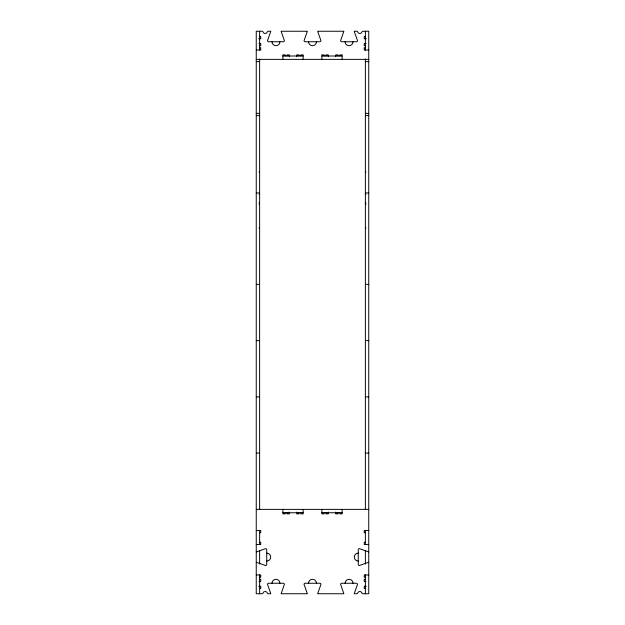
<?xml version="1.0" encoding="UTF-8"?>
<svg xmlns="http://www.w3.org/2000/svg" width="625" height="625" viewBox="0 0 625 625"><rect width="100%" height="100%" fill="white"/><g stroke="black" fill="none" stroke-linecap="round" stroke-linejoin="round"><path stroke-width="0.94" d="M259.625 36.5L260.75 36.5L260.75 38.75L258.953 38.75M365.375 36.5L364.25 36.5L364.25 38.75L366.047 38.75M258.992 38.609L259.625 38.609M365.375 38.609L366.008 38.609M258.953 43.438L260.75 43.438L260.75 45.688L259.625 45.688M366.047 43.438L364.25 43.438L364.25 45.688L365.375 45.688M259.625 47.75L260.75 47.75L260.75 50L256.25 50M365.375 47.75L364.25 47.75L364.25 50L368.75 50M282.875 56L303.125 56M321.875 56L342.125 56M256.25 59.375L368.75 59.375M256.25 61.625L259.625 61.625M365.375 61.625L368.75 61.625M256.25 113.375L259.625 113.375M365.375 113.375L368.75 113.375M256.25 115.625L259.625 115.625M365.375 115.625L368.75 115.625M258.992 171.875L259.625 171.875M365.375 171.875L366.008 171.875M256.25 192.969L259.625 192.969M365.375 192.969L368.75 192.969M258.992 194.281L259.625 194.281M365.375 194.281L366.008 194.281M258.992 202.906L259.625 202.906M365.375 202.906L366.008 202.906M258.992 204.219L259.625 204.219M365.375 204.219L366.008 204.219M258.992 228.125L259.625 228.125M365.375 228.125L366.008 228.125M256.25 284.375L259.625 284.375M365.375 284.375L368.75 284.375M256.25 340.625L259.625 340.625M365.375 340.625L368.75 340.625M256.25 396.875L259.625 396.875M365.375 396.875L368.75 396.875M256.25 453.125L259.625 453.125M365.375 453.125L368.75 453.125M256.25 509.375L368.75 509.375M282.875 512.75L303.125 512.75M321.875 512.75L342.125 512.75M256.25 530.469L260.75 530.469L260.75 532.719L259.625 532.719M368.75 530.469L364.25 530.469L364.25 532.719L365.375 532.719M259.625 542.281L260.75 542.281L260.75 544.531L256.25 544.531M365.375 542.281L364.25 542.281L364.25 544.531L368.75 544.531M256.25 575L260.75 575L260.75 577.25L259.625 577.25M368.75 575L364.25 575L364.25 577.25L365.375 577.25M259.625 579.312L260.75 579.312L260.75 581.562L258.992 581.562M365.375 579.312L364.25 579.312L364.25 581.562L366.008 581.562M259.062 586.25L260.75 586.25L260.75 588.5L259.625 588.5M365.938 586.25L364.25 586.25L364.25 588.5L365.375 588.5M258.992 586.391L259.625 586.391M365.375 586.391L366.008 586.391M365.375 31.25L365.375 50.281M365.375 59.094L365.375 509.656M365.375 530.469L365.375 544.531M365.375 550.547L365.375 564.094M365.375 574.719L365.375 593.75M342.125 59.375L342.125 54.875L339.875 54.875L339.875 56M342.125 509.375L342.125 513.875L339.875 513.875L339.875 512.75M338 56L338 54.875L335.75 54.875L335.75 56.672M338 512.75L338 513.875L335.75 513.875L335.75 512.078M328.25 56.672L328.25 54.875L326 54.875L326 56M328.25 512.078L328.25 513.875L326 513.875L326 512.75M324.125 56L324.125 54.875L321.875 54.875L321.875 59.375M324.125 512.75L324.125 513.875L321.875 513.875L321.875 509.375M303.125 59.375L303.125 54.875L300.875 54.875L300.875 56M303.125 509.375L303.125 513.875L300.875 513.875L300.875 512.75M299 56L299 54.875L296.75 54.875L296.75 56.672M299 512.75L299 513.875L296.75 513.875L296.75 512.078M289.25 56.672L289.25 54.875L287 54.875L287 56M289.25 512.078L289.25 513.875L287 513.875L287 512.75M285.125 56L285.125 54.875L282.875 54.875L282.875 59.375M285.125 512.75L285.125 513.875L282.875 513.875L282.875 509.375M259.625 31.25L259.625 50.281M259.625 59.094L259.625 509.656M259.625 530.469L259.625 544.531M259.625 550.547L259.625 564.094M259.625 574.719L259.625 593.75M279.891 41.75A3.938 3.938 0 0 1 275.953 45.688A3.938 3.938 0 0 1 272.016 41.75M316.438 41.75A3.938 3.938 0 0 1 312.5 45.688A3.938 3.938 0 0 1 308.562 41.75M352.984 41.75A3.938 3.938 0 0 1 349.047 45.688A3.938 3.938 0 0 1 345.109 41.75M256.25 551.859A1.125 1.125 0 0 0 256.57 551.812L265.625 548.648A1.125 1.125 0 0 1 266.75 549.773L266.75 564.398A1.125 1.125 0 0 1 265.625 565.523L256.57 562.352A1.125 1.125 0 0 0 256.25 562.305M266.75 553.148A3.938 3.938 0 0 1 270.688 557.086A3.938 3.938 0 0 1 266.75 561.023M368.75 562.305A1.125 1.125 0 0 0 368.43 562.352L359.375 565.523A1.125 1.125 0 0 1 358.25 564.398L358.25 549.773A1.125 1.125 0 0 1 359.375 548.648L368.43 551.812A1.125 1.125 0 0 0 368.75 551.859M358.25 561.023A3.938 3.938 0 0 1 354.312 557.086A3.938 3.938 0 0 1 358.25 553.148M272.016 583.25A3.938 3.938 0 0 1 275.953 579.312A3.938 3.938 0 0 1 279.891 583.25M308.562 583.25A3.938 3.938 0 0 1 312.5 579.312A3.938 3.938 0 0 1 316.438 583.25M345.109 583.25A3.938 3.938 0 0 1 349.047 579.312A3.938 3.938 0 0 1 352.984 583.25M270.688 31.57L267.516 40.625A1.125 1.125 0 0 0 268.641 41.75L283.266 41.75A1.125 1.125 0 0 0 284.391 40.625L281.227 31.57A1.125 1.125 0 0 1 281.18 31.25L307.281 31.25A1.125 1.125 0 0 1 307.234 31.57L304.062 40.625A1.125 1.125 0 0 0 305.188 41.75L319.812 41.75A1.125 1.125 0 0 0 320.938 40.625L317.766 31.57A1.125 1.125 0 0 1 317.719 31.25L343.82 31.25A1.125 1.125 0 0 1 343.773 31.57L340.609 40.625A1.125 1.125 0 0 0 341.734 41.75L356.359 41.75A1.125 1.125 0 0 0 357.484 40.625L354.312 31.57A1.125 1.125 0 0 1 354.266 31.25L356.641 31.25A1.125 1.125 0 0 1 357.695 32A2.25 2.25 0 0 0 361.945 32A1.125 1.125 0 0 1 363 31.25L368.75 31.25L368.75 593.75L363 593.75A1.125 1.125 0 0 1 361.945 593A2.25 2.25 0 0 0 357.695 593A1.125 1.125 0 0 1 356.641 593.75L354.266 593.75A1.125 1.125 0 0 1 354.312 593.43L357.484 584.375A1.125 1.125 0 0 0 356.359 583.25L341.734 583.25A1.125 1.125 0 0 0 340.609 584.375L343.773 593.43A1.125 1.125 0 0 1 343.82 593.75L317.719 593.75A1.125 1.125 0 0 1 317.766 593.43L320.938 584.375A1.125 1.125 0 0 0 319.812 583.25L305.188 583.25A1.125 1.125 0 0 0 304.062 584.375L307.234 593.43A1.125 1.125 0 0 1 307.281 593.75L281.18 593.75A1.125 1.125 0 0 1 281.227 593.43L284.391 584.375A1.125 1.125 0 0 0 283.266 583.25L268.641 583.25A1.125 1.125 0 0 0 267.516 584.375L270.688 593.43A1.125 1.125 0 0 1 270.734 593.75L268.359 593.75A1.125 1.125 0 0 1 267.305 593A2.25 2.25 0 0 0 263.055 593A1.125 1.125 0 0 1 262 593.75L256.25 593.75L256.25 31.25L262 31.25A1.125 1.125 0 0 1 263.055 32A2.25 2.25 0 0 0 267.305 32A1.125 1.125 0 0 1 268.359 31.25L270.734 31.25A1.125 1.125 0 0 1 270.688 31.57"/></g></svg>
